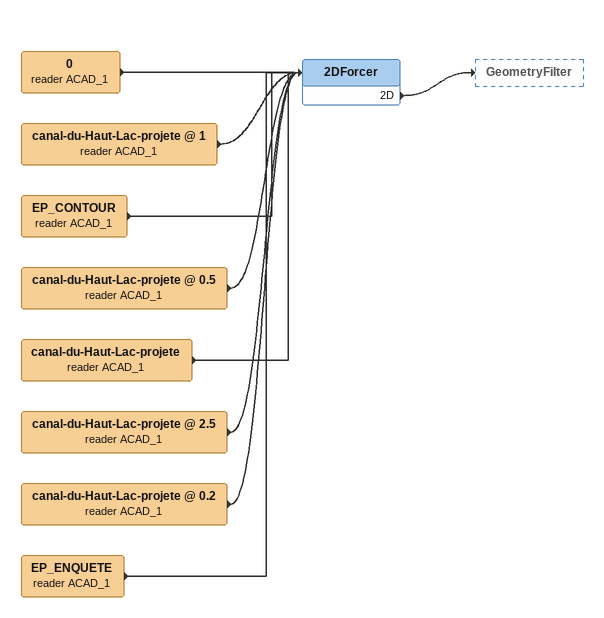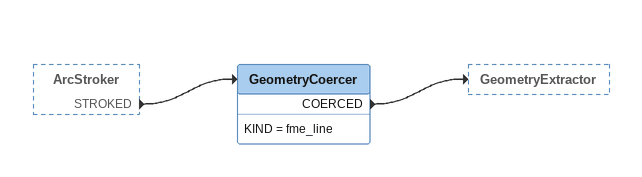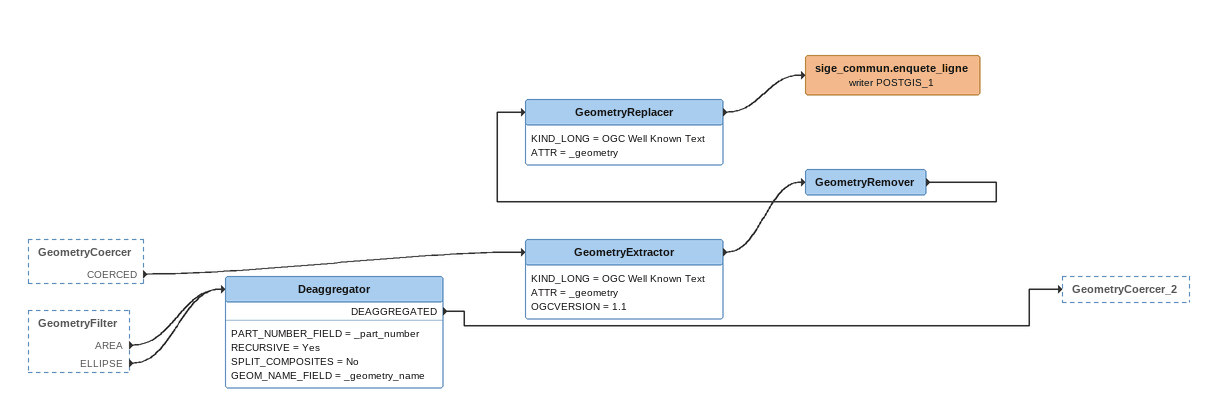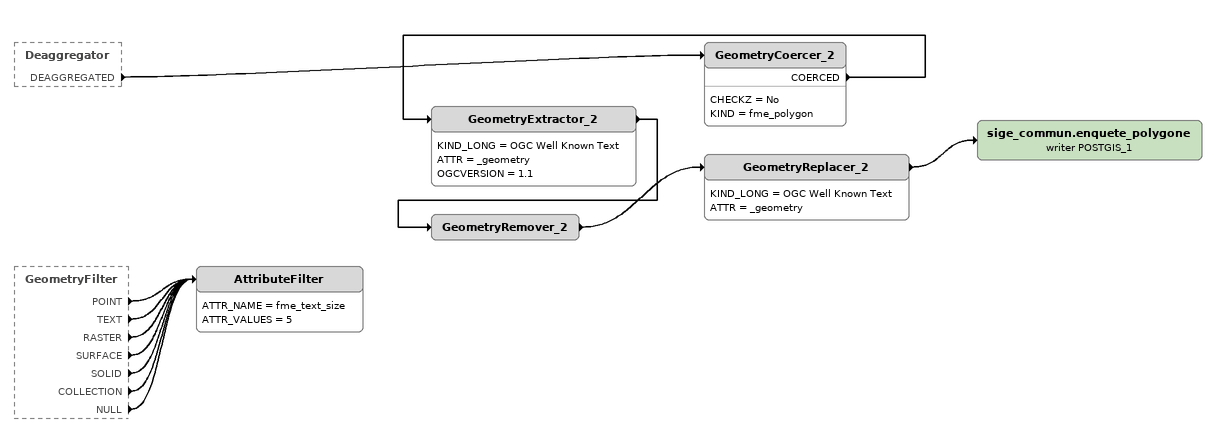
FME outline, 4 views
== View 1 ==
0 (reader ACAD_1)
    -> 2DForcer
canal-du-Haut-Lac-projete @ 1 (reader ACAD_1)
    -> 2DForcer
EP_CONTOUR (reader ACAD_1)
    -> 2DForcer
canal-du-Haut-Lac-projete @ 0.5 (reader ACAD_1)
    -> 2DForcer
canal-du-Haut-Lac-projete (reader ACAD_1)
    -> 2DForcer
canal-du-Haut-Lac-projete @ 2.5 (reader ACAD_1)
    -> 2DForcer
canal-du-Haut-Lac-projete @ 0.2 (reader ACAD_1)
    -> 2DForcer
EP_ENQUETE (reader ACAD_1)
    -> 2DForcer
2DForcer
    2D -> GeometryFilter

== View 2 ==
ArcStroker [outside]
    STROKED -> GeometryCoercer
GeometryCoercer
    KIND = fme_line
    COERCED -> GeometryExtractor

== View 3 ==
GeometryCoercer [outside]
    COERCED -> GeometryExtractor
GeometryFilter [outside]
    AREA -> Deaggregator
    ELLIPSE -> Deaggregator
GeometryExtractor
    KIND_LONG = OGC Well Known Text
    ATTR = _geometry
    OGCVERSION = 1.1
    -> GeometryRemover
GeometryRemover
    -> GeometryReplacer
GeometryReplacer
    KIND_LONG = OGC Well Known Text
    ATTR = _geometry
    -> sige_commun.enquete_ligne (writer POSTGIS_1)
sige_commun.enquete_ligne (writer POSTGIS_1)
Deaggregator
    PART_NUMBER_FIELD = _part_number
    RECURSIVE = Yes
    SPLIT_COMPOSITES = No
    GEOM_NAME_FIELD = _geometry_name
    DEAGGREGATED -> GeometryCoercer_2

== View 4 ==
Deaggregator [outside]
    DEAGGREGATED -> GeometryCoercer_2
GeometryFilter [outside]
    POINT -> AttributeFilter
    TEXT -> AttributeFilter
    RASTER -> AttributeFilter
    SURFACE -> AttributeFilter
    SOLID -> AttributeFilter
    COLLECTION -> AttributeFilter
    NULL -> AttributeFilter
GeometryCoercer_2
    CHECKZ = No
    KIND = fme_polygon
    COERCED -> GeometryExtractor_2
GeometryExtractor_2
    KIND_LONG = OGC Well Known Text
    ATTR = _geometry
    OGCVERSION = 1.1
    -> GeometryRemover_2
GeometryRemover_2
    -> GeometryReplacer_2
GeometryReplacer_2
    KIND_LONG = OGC Well Known Text
    ATTR = _geometry
    -> sige_commun.enquete_polygone (writer POSTGIS_1)
sige_commun.enquete_polygone (writer POSTGIS_1)
AttributeFilter
    ATTR_NAME = fme_text_size
    ATTR_VALUES = 5
